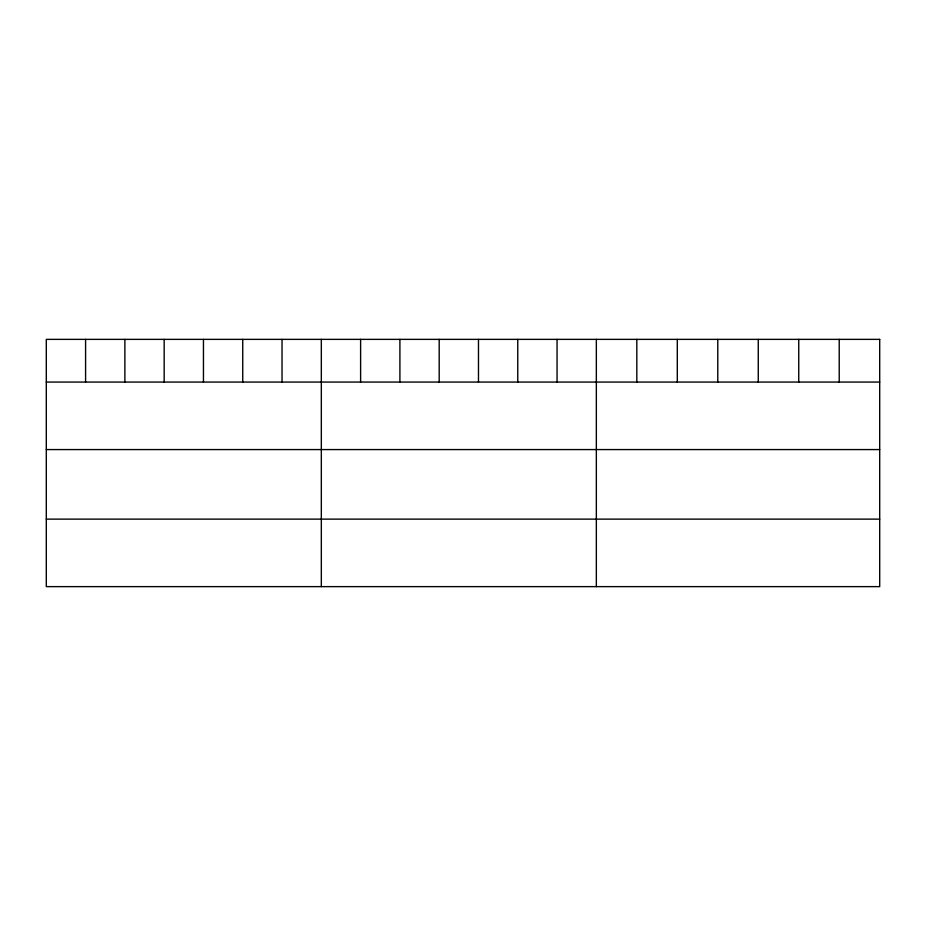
<?xml version="1.0" encoding="UTF-8"?>
<svg xmlns="http://www.w3.org/2000/svg" width="926" height="926" viewBox="0 0 926 926"><rect width="100%" height="100%" fill="white"/><g stroke="black" fill="none" stroke-linecap="round" stroke-linejoin="round"><path stroke-width="1.39" d="M46.3 382.068L879.7 382.068M46.3 449.573L879.7 449.573M46.3 519.127L879.7 519.127M839.222 339.367L839.222 382.068M798.744 339.367L798.744 382.068M758.267 339.367L758.267 382.068M717.777 339.367L717.777 382.068M677.3 339.367L677.3 382.068M636.822 339.367L636.822 382.068M596.344 339.367L596.344 586.633M557.058 339.367L557.058 382.068M517.761 339.367L517.761 382.068M478.476 339.367L478.476 382.068M439.19 339.367L439.19 382.068M399.905 339.367L399.905 382.068M360.608 339.367L360.608 382.068M321.322 339.367L321.322 586.633M282.036 339.367L282.036 382.068M242.739 339.367L242.739 382.068M203.454 339.367L203.454 382.068M164.168 339.367L164.168 382.068M124.883 339.367L124.883 382.068M85.586 339.367L85.586 382.068M879.7 339.367L46.3 339.367L46.3 586.633L879.7 586.633L879.7 339.367"/></g></svg>
